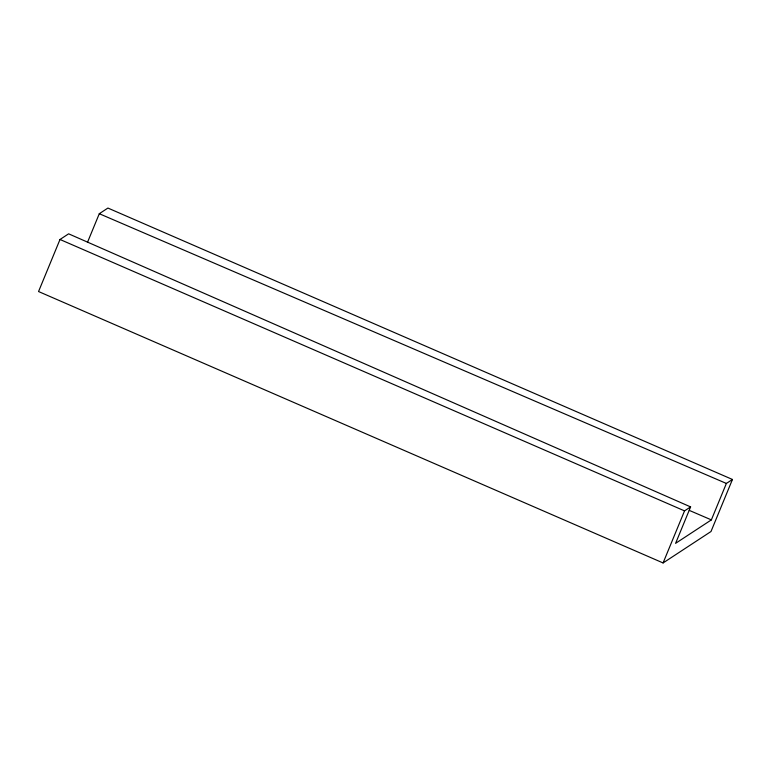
<?xml version="1.0" encoding="UTF-8"?>
<svg xmlns="http://www.w3.org/2000/svg" width="771" height="771" viewBox="0 0 771 771"><rect width="100%" height="100%" fill="white"/><g stroke="black" fill="none" stroke-linecap="round" stroke-linejoin="round"><path stroke-width="1.16" d="M732.45 479.466L726.378 483.446L711.363 519.885L675.589 543.343L690.604 506.904L68.629 233.825L60.003 239.482L38.55 291.534L663.079 562.946L710.997 531.518L732.45 479.466L107.921 208.054L99.295 213.712L87.46 242.422M663.079 562.946L684.542 510.884L690.604 506.904M99.295 213.712L726.378 483.446M689.245 510.373L711.363 519.885M60.003 239.482L684.542 510.884"/></g></svg>
